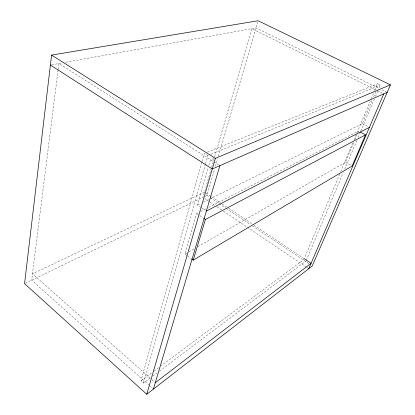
<?xml version="1.0" encoding="UTF-8"?>
<svg xmlns="http://www.w3.org/2000/svg" width="415" height="415" viewBox="0 0 415 415"><rect width="100%" height="100%" fill="white"/><g stroke="black" fill="none" stroke-linecap="round" stroke-linejoin="round"><path stroke-width="0.31" stroke-dasharray="2.08 1.56" d="M58.079 69.938L31.67 280.208L148.586 384.762M58.162 69.295L58.889 63.505L218.829 164.988M150.24 378.039L143.517 383.097L140.976 380.814L201.944 162.052M202.115 161.43L204.377 153.327L207.853 155.526L210.249 154.551M143.517 383.097L205.384 164.257M205.56 163.629L207.853 155.526M201.166 207.5L197.53 205.01L208.195 167.774M208.906 165.289L210.509 159.708L213.492 158.457M187.051 255.552L184.986 254.027L196.679 213.455L198.406 212.579M211.411 168.07L202.94 197.322L24.568 283.642M211.593 167.447L214.477 157.493M214.659 156.87L251.806 28.666L376.789 90.428M205.207 196.222L206.914 195.398L214.55 169.341M215.463 166.244L217.642 158.8M218.373 156.315L257.772 21.943M339.683 174.056L303.837 259.536L161.202 365.75M340.684 171.665L352.968 142.376M353.969 139.985L356.729 133.412M356.978 132.81L371.015 99.341M371.264 98.739L373.775 92.763M374.776 90.371L377.531 83.799L380.239 85.117L378.729 88.696M197.893 246.64L345.477 162.213L354.011 141.899M355.017 139.513L357.025 134.735M358.026 132.344L358.529 131.15L208.771 207.303M209.72 198.998L362.373 123.665L372.167 100.394M373.671 96.814L376.182 90.849M306.229 260.371L343.231 172.744M344.74 169.17L356.827 140.555M358.083 137.573L359.846 133.402M360.853 131.016L374.449 98.827M375.456 96.446L377.723 91.077M152.829 376.094L156.969 372.986M159.557 371.041L305.974 260.968M140.976 380.814L151.864 372.706M153.939 371.16L158.608 367.685M184.986 254.027L186.672 253.062M188.918 251.781L193.966 248.891M200.71 211.406L205.892 208.771M197.53 205.01L201.01 203.293M203.334 202.147L209.139 199.283M204.46 192.072L32.469 273.833L151.444 379.289M210.846 154.302L380.239 85.117M207.381 152.118L377.531 83.799M51.605 64.823L62.489 62.857M65.674 62.281L256.024 27.904L379.632 88.675M381.95 89.816L387.174 92.384M377.37 90.719L383.766 93.878M362.373 123.665L368.318 126.793M345.477 162.213L352.169 166M206.073 193.151L210.919 196.394M211.458 196.751L221.688 203.589M222.227 203.947L226.538 206.826M228.691 208.268L253.461 224.816M254.001 225.179L304.076 258.638M206.914 195.398L209.601 197.198M210.135 197.556L218.736 203.319M219.276 203.677L225.724 207.998M226.263 208.361L250.453 224.562M252.6 225.999L309.045 263.805M204.548 198.406L209.383 201.664M209.923 202.027L216.371 206.374M216.905 206.737L222.819 210.721M223.353 211.085L306.633 267.219M307.173 267.576L308.781 268.666M201.69 207.858L205.326 210.348M196.679 213.455L199.242 215.235M199.75 215.587L203.34 218.077M187.57 255.931L191.18 258.602M151.926 379.72L155.314 382.718M149.068 385.198L152.45 388.222"/><path stroke-width="0.62" d="M51.569 55.086L24.568 283.642L146.754 394.25L312.267 265.963L390.432 84.836L258.125 20.75L51.569 55.086L215.375 158.338L390.432 84.836M146.754 394.25L215.375 158.338M153.42 389.083L219.872 165.647M191.694 258.981L193.24 260.127L205.389 219.494L365.501 134.875L360.137 132.012M365.501 134.875L352.169 166L193.24 260.127M308.781 268.666L383.766 93.878M155.314 382.718L311.079 263.318L304.615 259.002M206.364 211.064L369.397 127.364M387.174 92.384L212.283 168.972L50.397 65.041M203.853 218.43L205.389 219.494"/></g></svg>
